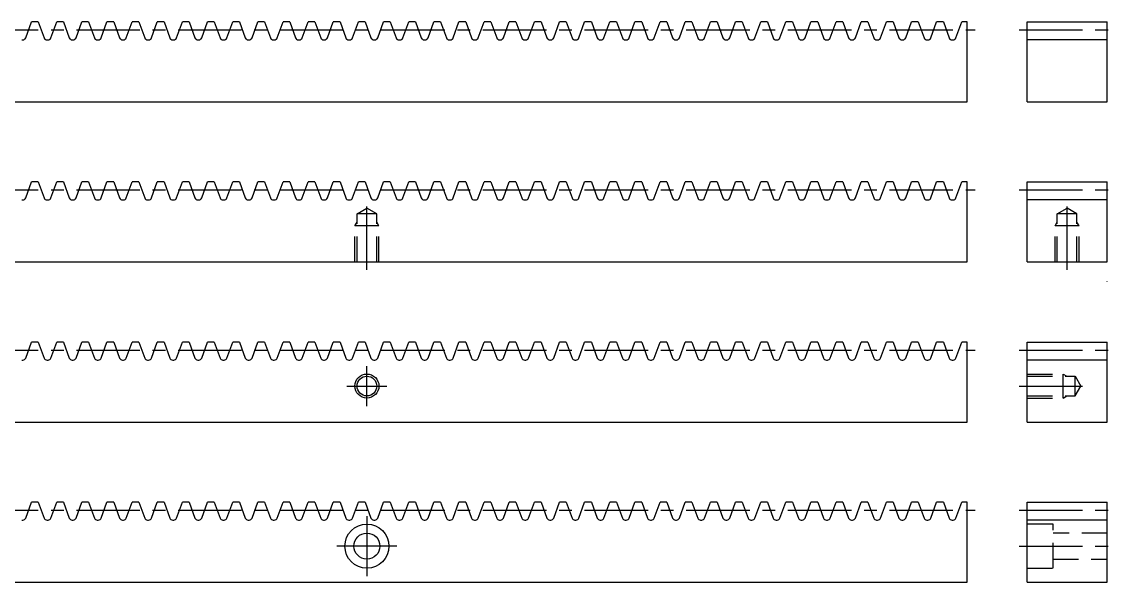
# Model space of a CAD drawing. Extents: x 0 to 547, y -23 to 155.
# Drawn here: x 273.8 to 547, y 15 to 155 of the extents above; entities that cross this region are included whole.
import ezdxf

# ---------------------------------------------------------------- set-up
doc = ezdxf.new("R2010")
doc.units = 0
doc.header["$LTSCALE"] = 0.5
doc.linetypes.add('CENTER', pattern=[50.8, 31.75, -6.35, 6.35, -6.35])
doc.linetypes.add('DASHED', pattern=[19.05, 12.7, -6.35])
for name, color, linetype in [('MSM_CENTER', 1, 'CENTER'), ('MSM_CONTINUOUS', 7, 'CONTINUOUS'), ('MSM_DASHED', 4, 'DASHED'), ('MSM_NARROW', 5, 'CONTINUOUS')]:
    doc.layers.add(name, color=color, linetype=linetype)

msp = doc.modelspace()

# ---------------------------------------------------------------- linework, layer by layer
at = {"layer": 'MSM_CENTER'}
for p, q in [((8, 153), (512, 153)), ((523, 153), (547, 153)), ((8, 113), (512, 113)), ((523, 113), (547, 113)), ((360, 93), (360, 110.42)), ((535, 93), (535, 110.42)), ((8, 73), (512, 73)), ((523, 73), (547, 73)), ((360, 59), (360, 69)), ((355, 64), (365, 64)), ((523, 64), (540.42, 64)), ((8, 33), (512, 33)), ((523, 33), (547, 33)), ((360, 31.5), (360, 16.5)), ((367.5, 24), (352.5, 24)), ((523, 24), (547, 24))]:
    msp.add_line(p, q, dxfattribs=at)
at = {"layer": 'MSM_CONTINUOUS'}
for p, q in [((274.74, 151), (276.19, 155)), ((277.88, 155), (276.19, 155)), ((277.88, 155), (279.33, 151)), ((281.02, 151), (282.48, 155)), ((284.16, 155), (282.48, 155)), ((284.16, 155), (285.62, 151)), ((287.3, 151), (288.76, 155)), ((290.45, 155), (288.76, 155)), ((290.45, 155), (291.9, 151)), ((293.59, 151), (295.04, 155)), ((296.73, 155), (295.04, 155)), ((296.73, 155), (298.18, 151)), ((299.87, 151), (301.33, 155)), ((303.01, 155), (301.33, 155)), ((303.01, 155), (304.47, 151)), ((306.15, 151), (307.61, 155)), ((309.29, 155), (307.61, 155)), ((309.29, 155), (310.75, 151)), ((312.44, 151), (313.89, 155)), ((315.58, 155), (313.89, 155)), ((315.58, 155), (317.03, 151)), ((318.72, 151), (320.18, 155)), ((321.86, 155), (320.18, 155)), ((321.86, 155), (323.32, 151)), ((325, 151), (326.46, 155)), ((328.14, 155), (326.46, 155)), ((328.14, 155), (329.6, 151)), ((331.29, 151), (332.74, 155)), ((334.43, 155), (332.74, 155)), ((334.43, 155), (335.88, 151)), ((337.57, 151), (339.03, 155)), ((340.71, 155), (339.03, 155)), ((340.71, 155), (342.17, 151)), ((343.85, 151), (345.31, 155)), ((346.99, 155), (345.31, 155)), ((346.99, 155), (348.45, 151)), ((350.14, 151), (351.59, 155)), ((353.28, 155), (351.59, 155)), ((353.28, 155), (354.73, 151)), ((356.42, 151), (357.87, 155)), ((359.56, 155), (357.87, 155)), ((359.56, 155), (361.02, 151)), ((362.7, 151), (364.16, 155)), ((365.84, 155), (364.16, 155)), ((365.84, 155), (367.3, 151)), ((368.99, 151), (370.44, 155)), ((372.13, 155), (370.44, 155)), ((372.13, 155), (373.58, 151)), ((375.27, 151), (376.72, 155)), ((378.41, 155), (376.72, 155)), ((378.41, 155), (379.87, 151)), ((381.55, 151), (383.01, 155)), ((384.69, 155), (383.01, 155)), ((384.69, 155), (386.15, 151)), ((387.83, 151), (389.29, 155)), ((390.98, 155), (389.29, 155)), ((390.98, 155), (392.43, 151)), ((394.12, 151), (395.57, 155)), ((397.26, 155), (395.57, 155)), ((397.26, 155), (398.72, 151)), ((400.4, 151), (401.86, 155)), ((403.54, 155), (401.86, 155)), ((403.54, 155), (405, 151)), ((406.68, 151), (408.14, 155)), ((409.83, 155), (408.14, 155)), ((409.83, 155), (411.28, 151)), ((412.97, 151), (414.42, 155)), ((416.11, 155), (414.42, 155)), ((416.11, 155), (417.57, 151)), ((419.25, 151), (420.71, 155)), ((422.39, 155), (420.71, 155)), ((422.39, 155), (423.85, 151)), ((425.53, 151), (426.99, 155)), ((428.68, 155), (426.99, 155)), ((428.68, 155), (430.13, 151)), ((431.82, 151), (433.27, 155)), ((434.96, 155), (433.27, 155)), ((434.96, 155), (436.41, 151)), ((438.1, 151), (439.56, 155)), ((441.24, 155), (439.56, 155)), ((441.24, 155), (442.7, 151)), ((444.38, 151), (445.84, 155)), ((447.53, 155), (445.84, 155)), ((447.53, 155), (448.98, 151)), ((450.67, 151), (452.12, 155)), ((453.81, 155), (452.12, 155)), ((453.81, 155), (455.26, 151)), ((456.95, 151), (458.41, 155)), ((460.09, 155), (458.41, 155)), ((460.09, 155), (461.55, 151)), ((463.23, 151), (464.69, 155)), ((466.37, 155), (464.69, 155)), ((466.37, 155), (467.83, 151)), ((469.52, 151), (470.97, 155)), ((472.66, 155), (470.97, 155)), ((472.66, 155), (474.11, 151)), ((475.8, 151), (477.26, 155)), ((478.94, 155), (477.26, 155)), ((478.94, 155), (480.4, 151)), ((482.08, 151), (483.54, 155)), ((485.22, 155), (483.54, 155)), ((485.22, 155), (486.68, 151)), ((488.37, 151), (489.82, 155)), ((491.51, 155), (489.82, 155)), ((491.51, 155), (492.96, 151)), ((494.65, 151), (496.11, 155)), ((497.79, 155), (496.11, 155)), ((497.79, 155), (499.25, 151)), ((500.93, 151), (502.39, 155)), ((504.07, 155), (502.39, 155)), ((504.07, 155), (505.53, 151)), ((507.22, 151), (508.67, 155)), ((510, 155), (508.67, 155)), ((510, 135), (510, 155)), ((525, 155), (545, 155)), ((525, 135), (525, 155)), ((545, 135), (545, 155)), ((273.77, 150.5), (274.02, 150.5)), ((280.05, 150.5), (280.31, 150.5)), ((286.33, 150.5), (286.59, 150.5)), ((292.62, 150.5), (292.87, 150.5)), ((298.9, 150.5), (299.16, 150.5)), ((305.18, 150.5), (305.44, 150.5)), ((311.46, 150.5), (311.72, 150.5)), ((317.75, 150.5), (318.01, 150.5)), ((324.03, 150.5), (324.29, 150.5)), ((330.31, 150.5), (330.57, 150.5)), ((336.6, 150.5), (336.86, 150.5)), ((342.88, 150.5), (343.14, 150.5)), ((349.16, 150.5), (349.42, 150.5)), ((355.45, 150.5), (355.7, 150.5)), ((361.73, 150.5), (361.99, 150.5)), ((368.01, 150.5), (368.27, 150.5)), ((374.3, 150.5), (374.55, 150.5)), ((380.58, 150.5), (380.84, 150.5)), ((386.86, 150.5), (387.12, 150.5)), ((393.15, 150.5), (393.4, 150.5)), ((399.43, 150.5), (399.69, 150.5)), ((405.71, 150.5), (405.97, 150.5)), ((412, 150.5), (412.25, 150.5)), ((418.28, 150.5), (418.54, 150.5)), ((424.56, 150.5), (424.82, 150.5)), ((430.85, 150.5), (431.1, 150.5)), ((437.13, 150.5), (437.39, 150.5)), ((443.41, 150.5), (443.67, 150.5)), ((449.7, 150.5), (449.95, 150.5)), ((455.98, 150.5), (456.24, 150.5)), ((462.26, 150.5), (462.52, 150.5)), ((468.54, 150.5), (468.8, 150.5)), ((474.83, 150.5), (475.09, 150.5)), ((481.11, 150.5), (481.37, 150.5)), ((487.39, 150.5), (487.65, 150.5)), ((493.68, 150.5), (493.94, 150.5)), ((499.96, 150.5), (500.22, 150.5)), ((506.24, 150.5), (506.5, 150.5)), ((545, 150.5), (525, 150.5)), ((10, 135), (510, 135)), ((525, 135), (545, 135)), ((274.74, 111), (276.19, 115)), ((277.88, 115), (276.19, 115)), ((277.88, 115), (279.33, 111)), ((281.02, 111), (282.48, 115)), ((284.16, 115), (282.48, 115)), ((284.16, 115), (285.62, 111)), ((287.3, 111), (288.76, 115)), ((290.45, 115), (288.76, 115)), ((290.45, 115), (291.9, 111)), ((293.59, 111), (295.04, 115)), ((296.73, 115), (295.04, 115)), ((296.73, 115), (298.18, 111)), ((299.87, 111), (301.33, 115)), ((303.01, 115), (301.33, 115)), ((303.01, 115), (304.47, 111)), ((306.15, 111), (307.61, 115)), ((309.29, 115), (307.61, 115)), ((309.29, 115), (310.75, 111)), ((312.44, 111), (313.89, 115)), ((315.58, 115), (313.89, 115)), ((315.58, 115), (317.03, 111)), ((318.72, 111), (320.18, 115)), ((321.86, 115), (320.18, 115)), ((321.86, 115), (323.32, 111)), ((325, 111), (326.46, 115)), ((328.14, 115), (326.46, 115)), ((328.14, 115), (329.6, 111)), ((331.29, 111), (332.74, 115)), ((334.43, 115), (332.74, 115)), ((334.43, 115), (335.88, 111)), ((337.57, 111), (339.03, 115)), ((340.71, 115), (339.03, 115)), ((340.71, 115), (342.17, 111)), ((343.85, 111), (345.31, 115)), ((346.99, 115), (345.31, 115)), ((346.99, 115), (348.45, 111)), ((350.14, 111), (351.59, 115)), ((353.28, 115), (351.59, 115)), ((353.28, 115), (354.73, 111)), ((356.42, 111), (357.87, 115)), ((359.56, 115), (357.87, 115)), ((359.56, 115), (361.02, 111)), ((362.7, 111), (364.16, 115)), ((365.84, 115), (364.16, 115)), ((365.84, 115), (367.3, 111)), ((368.99, 111), (370.44, 115)), ((372.13, 115), (370.44, 115)), ((372.13, 115), (373.58, 111)), ((375.27, 111), (376.72, 115)), ((378.41, 115), (376.72, 115)), ((378.41, 115), (379.87, 111)), ((381.55, 111), (383.01, 115)), ((384.69, 115), (383.01, 115)), ((384.69, 115), (386.15, 111)), ((387.83, 111), (389.29, 115)), ((390.98, 115), (389.29, 115)), ((390.98, 115), (392.43, 111)), ((394.12, 111), (395.57, 115)), ((397.26, 115), (395.57, 115)), ((397.26, 115), (398.72, 111)), ((400.4, 111), (401.86, 115)), ((403.54, 115), (401.86, 115)), ((403.54, 115), (405, 111)), ((406.68, 111), (408.14, 115)), ((409.83, 115), (408.14, 115)), ((409.83, 115), (411.28, 111)), ((412.97, 111), (414.42, 115)), ((416.11, 115), (414.42, 115)), ((416.11, 115), (417.57, 111)), ((419.25, 111), (420.71, 115)), ((422.39, 115), (420.71, 115)), ((422.39, 115), (423.85, 111)), ((425.53, 111), (426.99, 115)), ((428.68, 115), (426.99, 115)), ((428.68, 115), (430.13, 111)), ((431.82, 111), (433.27, 115)), ((434.96, 115), (433.27, 115)), ((434.96, 115), (436.41, 111)), ((438.1, 111), (439.56, 115)), ((441.24, 115), (439.56, 115)), ((441.24, 115), (442.7, 111)), ((444.38, 111), (445.84, 115)), ((447.53, 115), (445.84, 115)), ((447.53, 115), (448.98, 111)), ((450.67, 111), (452.12, 115)), ((453.81, 115), (452.12, 115)), ((453.81, 115), (455.26, 111)), ((456.95, 111), (458.41, 115)), ((460.09, 115), (458.41, 115)), ((460.09, 115), (461.55, 111)), ((463.23, 111), (464.69, 115)), ((466.37, 115), (464.69, 115)), ((466.37, 115), (467.83, 111)), ((469.52, 111), (470.97, 115)), ((472.66, 115), (470.97, 115)), ((472.66, 115), (474.11, 111)), ((475.8, 111), (477.26, 115)), ((478.94, 115), (477.26, 115)), ((478.94, 115), (480.4, 111)), ((482.08, 111), (483.54, 115)), ((485.22, 115), (483.54, 115)), ((485.22, 115), (486.68, 111)), ((488.37, 111), (489.82, 115)), ((491.51, 115), (489.82, 115)), ((491.51, 115), (492.96, 111)), ((494.65, 111), (496.11, 115)), ((497.79, 115), (496.11, 115)), ((497.79, 115), (499.25, 111)), ((500.93, 111), (502.39, 115)), ((504.07, 115), (502.39, 115)), ((504.07, 115), (505.53, 111)), ((507.22, 111), (508.67, 115)), ((510, 115), (508.67, 115)), ((510, 95), (510, 115)), ((525, 115), (545, 115)), ((525, 95), (525, 115)), ((545, 95), (545, 115)), ((273.77, 110.5), (274.02, 110.5)), ((280.05, 110.5), (280.31, 110.5)), ((286.33, 110.5), (286.59, 110.5)), ((292.62, 110.5), (292.87, 110.5)), ((298.9, 110.5), (299.16, 110.5)), ((305.18, 110.5), (305.44, 110.5)), ((311.46, 110.5), (311.72, 110.5)), ((317.75, 110.5), (318.01, 110.5)), ((324.03, 110.5), (324.29, 110.5)), ((330.31, 110.5), (330.57, 110.5)), ((336.6, 110.5), (336.86, 110.5)), ((342.88, 110.5), (343.14, 110.5)), ((349.16, 110.5), (349.42, 110.5)), ((355.45, 110.5), (355.7, 110.5)), ((361.73, 110.5), (361.99, 110.5)), ((368.01, 110.5), (368.27, 110.5)), ((374.3, 110.5), (374.55, 110.5)), ((380.58, 110.5), (380.84, 110.5)), ((386.86, 110.5), (387.12, 110.5)), ((393.15, 110.5), (393.4, 110.5)), ((399.43, 110.5), (399.69, 110.5)), ((405.71, 110.5), (405.97, 110.5)), ((412, 110.5), (412.25, 110.5)), ((418.28, 110.5), (418.54, 110.5)), ((424.56, 110.5), (424.82, 110.5)), ((430.85, 110.5), (431.1, 110.5)), ((437.13, 110.5), (437.39, 110.5)), ((443.41, 110.5), (443.67, 110.5)), ((449.7, 110.5), (449.95, 110.5)), ((455.98, 110.5), (456.24, 110.5)), ((462.26, 110.5), (462.52, 110.5)), ((468.54, 110.5), (468.8, 110.5)), ((474.83, 110.5), (475.09, 110.5)), ((481.11, 110.5), (481.37, 110.5)), ((487.39, 110.5), (487.65, 110.5)), ((493.68, 110.5), (493.94, 110.5)), ((499.96, 110.5), (500.22, 110.5)), ((506.24, 110.5), (506.5, 110.5)), ((545, 110.5), (525, 110.5)), ((10, 95), (510, 95)), ((525, 95), (545, 95)), ((545, 90), (545, 90.11)), ((274.74, 71), (276.19, 75)), ((277.88, 75), (276.19, 75)), ((277.88, 75), (279.33, 71)), ((281.02, 71), (282.48, 75)), ((284.16, 75), (282.48, 75)), ((284.16, 75), (285.62, 71)), ((287.3, 71), (288.76, 75)), ((290.45, 75), (288.76, 75)), ((290.45, 75), (291.9, 71)), ((293.59, 71), (295.04, 75)), ((296.73, 75), (295.04, 75)), ((296.73, 75), (298.18, 71)), ((299.87, 71), (301.33, 75)), ((303.01, 75), (301.33, 75)), ((303.01, 75), (304.47, 71)), ((306.15, 71), (307.61, 75)), ((309.29, 75), (307.61, 75)), ((309.29, 75), (310.75, 71)), ((312.44, 71), (313.89, 75)), ((315.58, 75), (313.89, 75)), ((315.58, 75), (317.03, 71)), ((318.72, 71), (320.18, 75)), ((321.86, 75), (320.18, 75)), ((321.86, 75), (323.32, 71)), ((325, 71), (326.46, 75)), ((328.14, 75), (326.46, 75)), ((328.14, 75), (329.6, 71)), ((331.29, 71), (332.74, 75)), ((334.43, 75), (332.74, 75)), ((334.43, 75), (335.88, 71)), ((337.57, 71), (339.03, 75)), ((340.71, 75), (339.03, 75)), ((340.71, 75), (342.17, 71)), ((343.85, 71), (345.31, 75)), ((346.99, 75), (345.31, 75)), ((346.99, 75), (348.45, 71)), ((350.14, 71), (351.59, 75)), ((353.28, 75), (351.59, 75)), ((353.28, 75), (354.73, 71)), ((356.42, 71), (357.87, 75)), ((359.56, 75), (357.87, 75)), ((359.56, 75), (361.02, 71)), ((362.7, 71), (364.16, 75)), ((365.84, 75), (364.16, 75)), ((365.84, 75), (367.3, 71)), ((368.99, 71), (370.44, 75)), ((372.13, 75), (370.44, 75)), ((372.13, 75), (373.58, 71)), ((375.27, 71), (376.72, 75)), ((378.41, 75), (376.72, 75)), ((378.41, 75), (379.87, 71)), ((381.55, 71), (383.01, 75)), ((384.69, 75), (383.01, 75)), ((384.69, 75), (386.15, 71)), ((387.83, 71), (389.29, 75)), ((390.98, 75), (389.29, 75)), ((390.98, 75), (392.43, 71)), ((394.12, 71), (395.57, 75)), ((397.26, 75), (395.57, 75)), ((397.26, 75), (398.72, 71)), ((400.4, 71), (401.86, 75)), ((403.54, 75), (401.86, 75)), ((403.54, 75), (405, 71)), ((406.68, 71), (408.14, 75)), ((409.83, 75), (408.14, 75)), ((409.83, 75), (411.28, 71)), ((412.97, 71), (414.42, 75)), ((416.11, 75), (414.42, 75)), ((416.11, 75), (417.57, 71)), ((419.25, 71), (420.71, 75)), ((422.39, 75), (420.71, 75)), ((422.39, 75), (423.85, 71)), ((425.53, 71), (426.99, 75)), ((428.68, 75), (426.99, 75)), ((428.68, 75), (430.13, 71)), ((431.82, 71), (433.27, 75)), ((434.96, 75), (433.27, 75)), ((434.96, 75), (436.41, 71)), ((438.1, 71), (439.56, 75)), ((441.24, 75), (439.56, 75)), ((441.24, 75), (442.7, 71)), ((444.38, 71), (445.84, 75)), ((447.53, 75), (445.84, 75)), ((447.53, 75), (448.98, 71)), ((450.67, 71), (452.12, 75)), ((453.81, 75), (452.12, 75)), ((453.81, 75), (455.26, 71)), ((456.95, 71), (458.41, 75)), ((460.09, 75), (458.41, 75)), ((460.09, 75), (461.55, 71)), ((463.23, 71), (464.69, 75)), ((466.37, 75), (464.69, 75)), ((466.37, 75), (467.83, 71)), ((469.52, 71), (470.97, 75)), ((472.66, 75), (470.97, 75)), ((472.66, 75), (474.11, 71)), ((475.8, 71), (477.26, 75)), ((478.94, 75), (477.26, 75)), ((478.94, 75), (480.4, 71)), ((482.08, 71), (483.54, 75)), ((485.22, 75), (483.54, 75)), ((485.22, 75), (486.68, 71)), ((488.37, 71), (489.82, 75)), ((491.51, 75), (489.82, 75)), ((491.51, 75), (492.96, 71)), ((494.65, 71), (496.11, 75)), ((497.79, 75), (496.11, 75)), ((497.79, 75), (499.25, 71)), ((500.93, 71), (502.39, 75)), ((504.07, 75), (502.39, 75)), ((504.07, 75), (505.53, 71)), ((507.22, 71), (508.67, 75)), ((510, 75), (508.67, 75)), ((510, 55), (510, 75)), ((525, 75), (545, 75)), ((525, 55), (525, 75)), ((545, 55), (545, 75)), ((273.77, 70.5), (274.02, 70.5)), ((280.05, 70.5), (280.31, 70.5)), ((286.33, 70.5), (286.59, 70.5)), ((292.62, 70.5), (292.87, 70.5)), ((298.9, 70.5), (299.16, 70.5)), ((305.18, 70.5), (305.44, 70.5)), ((311.46, 70.5), (311.72, 70.5)), ((317.75, 70.5), (318.01, 70.5)), ((324.03, 70.5), (324.29, 70.5)), ((330.31, 70.5), (330.57, 70.5)), ((336.6, 70.5), (336.86, 70.5)), ((342.88, 70.5), (343.14, 70.5)), ((349.16, 70.5), (349.42, 70.5)), ((355.45, 70.5), (355.7, 70.5)), ((361.73, 70.5), (361.99, 70.5)), ((368.01, 70.5), (368.27, 70.5)), ((374.3, 70.5), (374.55, 70.5)), ((380.58, 70.5), (380.84, 70.5)), ((386.86, 70.5), (387.12, 70.5)), ((393.15, 70.5), (393.4, 70.5)), ((399.43, 70.5), (399.69, 70.5)), ((405.71, 70.5), (405.97, 70.5)), ((412, 70.5), (412.25, 70.5)), ((418.28, 70.5), (418.54, 70.5)), ((424.56, 70.5), (424.82, 70.5)), ((430.85, 70.5), (431.1, 70.5)), ((437.13, 70.5), (437.39, 70.5)), ((443.41, 70.5), (443.67, 70.5)), ((449.7, 70.5), (449.95, 70.5)), ((455.98, 70.5), (456.24, 70.5)), ((462.26, 70.5), (462.52, 70.5)), ((468.54, 70.5), (468.8, 70.5)), ((474.83, 70.5), (475.09, 70.5)), ((481.11, 70.5), (481.37, 70.5)), ((487.39, 70.5), (487.65, 70.5)), ((493.68, 70.5), (493.94, 70.5)), ((499.96, 70.5), (500.22, 70.5)), ((506.24, 70.5), (506.5, 70.5)), ((545, 70.5), (525, 70.5)), ((10, 55), (510, 55)), ((525, 55), (545, 55)), ((274.74, 31), (276.19, 35)), ((277.88, 35), (276.19, 35)), ((277.88, 35), (279.33, 31)), ((281.02, 31), (282.48, 35)), ((284.16, 35), (282.48, 35)), ((284.16, 35), (285.62, 31)), ((287.3, 31), (288.76, 35)), ((290.45, 35), (288.76, 35)), ((290.45, 35), (291.9, 31)), ((293.59, 31), (295.04, 35)), ((296.73, 35), (295.04, 35)), ((296.73, 35), (298.18, 31)), ((299.87, 31), (301.33, 35)), ((303.01, 35), (301.33, 35)), ((303.01, 35), (304.47, 31)), ((306.15, 31), (307.61, 35)), ((309.29, 35), (307.61, 35)), ((309.29, 35), (310.75, 31)), ((312.44, 31), (313.89, 35)), ((315.58, 35), (313.89, 35)), ((315.58, 35), (317.03, 31)), ((318.72, 31), (320.18, 35)), ((321.86, 35), (320.18, 35)), ((321.86, 35), (323.32, 31)), ((325, 31), (326.46, 35)), ((328.14, 35), (326.46, 35)), ((328.14, 35), (329.6, 31)), ((331.29, 31), (332.74, 35)), ((334.43, 35), (332.74, 35)), ((334.43, 35), (335.88, 31)), ((337.57, 31), (339.03, 35)), ((340.71, 35), (339.03, 35)), ((340.71, 35), (342.17, 31)), ((343.85, 31), (345.31, 35)), ((346.99, 35), (345.31, 35)), ((346.99, 35), (348.45, 31)), ((350.14, 31), (351.59, 35)), ((353.28, 35), (351.59, 35)), ((353.28, 35), (354.73, 31)), ((356.42, 31), (357.87, 35)), ((359.56, 35), (357.87, 35)), ((359.56, 35), (361.02, 31)), ((362.7, 31), (364.16, 35)), ((365.84, 35), (364.16, 35)), ((365.84, 35), (367.3, 31)), ((368.99, 31), (370.44, 35)), ((372.13, 35), (370.44, 35)), ((372.13, 35), (373.58, 31)), ((375.27, 31), (376.72, 35)), ((378.41, 35), (376.72, 35)), ((378.41, 35), (379.87, 31)), ((381.55, 31), (383.01, 35)), ((384.69, 35), (383.01, 35)), ((384.69, 35), (386.15, 31)), ((387.83, 31), (389.29, 35)), ((390.98, 35), (389.29, 35)), ((390.98, 35), (392.43, 31)), ((394.12, 31), (395.57, 35)), ((397.26, 35), (395.57, 35)), ((397.26, 35), (398.72, 31)), ((400.4, 31), (401.86, 35)), ((403.54, 35), (401.86, 35)), ((403.54, 35), (405, 31)), ((406.68, 31), (408.14, 35)), ((409.83, 35), (408.14, 35)), ((409.83, 35), (411.28, 31)), ((412.97, 31), (414.42, 35)), ((416.11, 35), (414.42, 35)), ((416.11, 35), (417.57, 31)), ((419.25, 31), (420.71, 35)), ((422.39, 35), (420.71, 35)), ((422.39, 35), (423.85, 31)), ((425.53, 31), (426.99, 35)), ((428.68, 35), (426.99, 35)), ((428.68, 35), (430.13, 31)), ((431.82, 31), (433.27, 35)), ((434.96, 35), (433.27, 35)), ((434.96, 35), (436.41, 31)), ((438.1, 31), (439.56, 35)), ((441.24, 35), (439.56, 35)), ((441.24, 35), (442.7, 31)), ((444.38, 31), (445.84, 35)), ((447.53, 35), (445.84, 35)), ((447.53, 35), (448.98, 31)), ((450.67, 31), (452.12, 35)), ((453.81, 35), (452.12, 35)), ((453.81, 35), (455.26, 31)), ((456.95, 31), (458.41, 35)), ((460.09, 35), (458.41, 35)), ((460.09, 35), (461.55, 31)), ((463.23, 31), (464.69, 35)), ((466.37, 35), (464.69, 35)), ((466.37, 35), (467.83, 31)), ((469.52, 31), (470.97, 35)), ((472.66, 35), (470.97, 35)), ((472.66, 35), (474.11, 31)), ((475.8, 31), (477.26, 35)), ((478.94, 35), (477.26, 35)), ((478.94, 35), (480.4, 31)), ((482.08, 31), (483.54, 35)), ((485.22, 35), (483.54, 35)), ((485.22, 35), (486.68, 31)), ((488.37, 31), (489.82, 35)), ((491.51, 35), (489.82, 35)), ((491.51, 35), (492.96, 31)), ((494.65, 31), (496.11, 35)), ((497.79, 35), (496.11, 35)), ((497.79, 35), (499.25, 31)), ((500.93, 31), (502.39, 35)), ((504.07, 35), (502.39, 35)), ((504.07, 35), (505.53, 31)), ((507.22, 31), (508.67, 35)), ((510, 35), (508.67, 35)), ((510, 15), (510, 35)), ((525, 35), (545, 35)), ((525, 15), (525, 35)), ((545, 15), (545, 35)), ((273.77, 30.5), (274.02, 30.5)), ((280.05, 30.5), (280.31, 30.5)), ((286.33, 30.5), (286.59, 30.5)), ((292.62, 30.5), (292.87, 30.5)), ((298.9, 30.5), (299.16, 30.5)), ((305.18, 30.5), (305.44, 30.5)), ((311.46, 30.5), (311.72, 30.5)), ((317.75, 30.5), (318.01, 30.5)), ((324.03, 30.5), (324.29, 30.5)), ((330.31, 30.5), (330.57, 30.5)), ((336.6, 30.5), (336.86, 30.5)), ((342.88, 30.5), (343.14, 30.5)), ((349.16, 30.5), (349.42, 30.5)), ((355.45, 30.5), (355.7, 30.5)), ((361.73, 30.5), (361.99, 30.5)), ((368.01, 30.5), (368.27, 30.5)), ((374.3, 30.5), (374.55, 30.5)), ((380.58, 30.5), (380.84, 30.5)), ((386.86, 30.5), (387.12, 30.5)), ((393.15, 30.5), (393.4, 30.5)), ((399.43, 30.5), (399.69, 30.5)), ((405.71, 30.5), (405.97, 30.5)), ((412, 30.5), (412.25, 30.5)), ((418.28, 30.5), (418.54, 30.5)), ((424.56, 30.5), (424.82, 30.5)), ((430.85, 30.5), (431.1, 30.5)), ((437.13, 30.5), (437.39, 30.5)), ((443.41, 30.5), (443.67, 30.5)), ((449.7, 30.5), (449.95, 30.5)), ((455.98, 30.5), (456.24, 30.5)), ((462.26, 30.5), (462.52, 30.5)), ((468.54, 30.5), (468.8, 30.5)), ((474.83, 30.5), (475.09, 30.5)), ((481.11, 30.5), (481.37, 30.5)), ((487.39, 30.5), (487.65, 30.5)), ((493.68, 30.5), (493.94, 30.5)), ((499.96, 30.5), (500.22, 30.5)), ((506.24, 30.5), (506.5, 30.5)), ((545, 30.5), (525, 30.5)), ((10, 15), (510, 15)), ((525, 15), (545, 15))]:
    msp.add_line(p, q, dxfattribs=at)
for centre, radius in [((360, 64), 2.46), ((360, 24), 5.5), ((360, 24), 3.25)]:
    msp.add_circle(centre, radius, dxfattribs=at)
for centre, start, end in [((274.02, 151.26), 270, 340), ((280.05, 151.26), 200, 270), ((280.31, 151.26), 270, 340), ((286.33, 151.26), 200, 270), ((286.59, 151.26), 270, 340), ((292.62, 151.26), 200, 270), ((292.87, 151.26), 270, 340), ((298.9, 151.26), 200, 270), ((299.16, 151.26), 270, 340), ((305.18, 151.26), 200, 270), ((305.44, 151.26), 270, 340), ((311.46, 151.26), 200, 270), ((311.72, 151.26), 270, 340), ((317.75, 151.26), 200, 270), ((318.01, 151.26), 270, 340), ((324.03, 151.26), 200, 270), ((324.29, 151.26), 270, 340), ((330.31, 151.26), 200, 270), ((330.57, 151.26), 270, 340), ((336.6, 151.26), 200, 270), ((336.86, 151.26), 270, 340), ((342.88, 151.26), 200, 270), ((343.14, 151.26), 270, 340), ((349.16, 151.26), 200, 270), ((349.42, 151.26), 270, 340), ((355.45, 151.26), 200, 270), ((355.7, 151.26), 270, 340), ((361.73, 151.26), 200, 270), ((361.99, 151.26), 270, 340), ((368.01, 151.26), 200, 270), ((368.27, 151.26), 270, 340), ((374.3, 151.26), 200, 270), ((374.55, 151.26), 270, 340), ((380.58, 151.26), 200, 270), ((380.84, 151.26), 270, 340), ((386.86, 151.26), 200, 270), ((387.12, 151.26), 270, 340), ((393.15, 151.26), 200, 270), ((393.4, 151.26), 270, 340), ((399.43, 151.26), 200, 270), ((399.69, 151.26), 270, 340), ((405.71, 151.26), 200, 270), ((405.97, 151.26), 270, 340), ((412, 151.26), 200, 270), ((412.25, 151.26), 270, 340), ((418.28, 151.26), 200, 270), ((418.54, 151.26), 270, 340), ((424.56, 151.26), 200, 270), ((424.82, 151.26), 270, 340), ((430.85, 151.26), 200, 270), ((431.1, 151.26), 270, 340), ((437.13, 151.26), 200, 270), ((437.39, 151.26), 270, 340), ((443.41, 151.26), 200, 270), ((443.67, 151.26), 270, 340), ((449.7, 151.26), 200, 270), ((449.95, 151.26), 270, 340), ((455.98, 151.26), 200, 270), ((456.24, 151.26), 270, 340), ((462.26, 151.26), 200, 270), ((462.52, 151.26), 270, 340), ((468.54, 151.26), 200, 270), ((468.8, 151.26), 270, 340), ((474.83, 151.26), 200, 270), ((475.09, 151.26), 270, 340), ((481.11, 151.26), 200, 270), ((481.37, 151.26), 270, 340), ((487.39, 151.26), 200, 270), ((487.65, 151.26), 270, 340), ((493.68, 151.26), 200, 270), ((493.94, 151.26), 270, 340), ((499.96, 151.26), 200, 270), ((500.22, 151.26), 270, 340), ((506.24, 151.26), 200, 270), ((506.5, 151.26), 270, 340), ((274.02, 111.26), 270, 340), ((280.05, 111.26), 200, 270), ((280.31, 111.26), 270, 340), ((286.33, 111.26), 200, 270), ((286.59, 111.26), 270, 340), ((292.62, 111.26), 200, 270), ((292.87, 111.26), 270, 340), ((298.9, 111.26), 200, 270), ((299.16, 111.26), 270, 340), ((305.18, 111.26), 200, 270), ((305.44, 111.26), 270, 340), ((311.46, 111.26), 200, 270), ((311.72, 111.26), 270, 340), ((317.75, 111.26), 200, 270), ((318.01, 111.26), 270, 340), ((324.03, 111.26), 200, 270), ((324.29, 111.26), 270, 340), ((330.31, 111.26), 200, 270), ((330.57, 111.26), 270, 340), ((336.6, 111.26), 200, 270), ((336.86, 111.26), 270, 340), ((342.88, 111.26), 200, 270), ((343.14, 111.26), 270, 340), ((349.16, 111.26), 200, 270), ((349.42, 111.26), 270, 340), ((355.45, 111.26), 200, 270), ((355.7, 111.26), 270, 340), ((361.73, 111.26), 200, 270), ((361.99, 111.26), 270, 340), ((368.01, 111.26), 200, 270), ((368.27, 111.26), 270, 340), ((374.3, 111.26), 200, 270), ((374.55, 111.26), 270, 340), ((380.58, 111.26), 200, 270), ((380.84, 111.26), 270, 340), ((386.86, 111.26), 200, 270), ((387.12, 111.26), 270, 340), ((393.15, 111.26), 200, 270), ((393.4, 111.26), 270, 340), ((399.43, 111.26), 200, 270), ((399.69, 111.26), 270, 340), ((405.71, 111.26), 200, 270), ((405.97, 111.26), 270, 340), ((412, 111.26), 200, 270), ((412.25, 111.26), 270, 340), ((418.28, 111.26), 200, 270), ((418.54, 111.26), 270, 340), ((424.56, 111.26), 200, 270), ((424.82, 111.26), 270, 340), ((430.85, 111.26), 200, 270), ((431.1, 111.26), 270, 340), ((437.13, 111.26), 200, 270), ((437.39, 111.26), 270, 340), ((443.41, 111.26), 200, 270), ((443.67, 111.26), 270, 340), ((449.7, 111.26), 200, 270), ((449.95, 111.26), 270, 340), ((455.98, 111.26), 200, 270), ((456.24, 111.26), 270, 340), ((462.26, 111.26), 200, 270), ((462.52, 111.26), 270, 340), ((468.54, 111.26), 200, 270), ((468.8, 111.26), 270, 340), ((474.83, 111.26), 200, 270), ((475.09, 111.26), 270, 340), ((481.11, 111.26), 200, 270), ((481.37, 111.26), 270, 340), ((487.39, 111.26), 200, 270), ((487.65, 111.26), 270, 340), ((493.68, 111.26), 200, 270), ((493.94, 111.26), 270, 340), ((499.96, 111.26), 200, 270), ((500.22, 111.26), 270, 340), ((506.24, 111.26), 200, 270), ((506.5, 111.26), 270, 340), ((274.02, 71.26), 270, 340), ((280.05, 71.26), 200, 270), ((280.31, 71.26), 270, 340), ((286.33, 71.26), 200, 270), ((286.59, 71.26), 270, 340), ((292.62, 71.26), 200, 270), ((292.87, 71.26), 270, 340), ((298.9, 71.26), 200, 270), ((299.16, 71.26), 270, 340), ((305.18, 71.26), 200, 270), ((305.44, 71.26), 270, 340), ((311.46, 71.26), 200, 270), ((311.72, 71.26), 270, 340), ((317.75, 71.26), 200, 270), ((318.01, 71.26), 270, 340), ((324.03, 71.26), 200, 270), ((324.29, 71.26), 270, 340), ((330.31, 71.26), 200, 270), ((330.57, 71.26), 270, 340), ((336.6, 71.26), 200, 270), ((336.86, 71.26), 270, 340), ((342.88, 71.26), 200, 270), ((343.14, 71.26), 270, 340), ((349.16, 71.26), 200, 270), ((349.42, 71.26), 270, 340), ((355.45, 71.26), 200, 270), ((355.7, 71.26), 270, 340), ((361.73, 71.26), 200, 270), ((361.99, 71.26), 270, 340), ((368.01, 71.26), 200, 270), ((368.27, 71.26), 270, 340), ((374.3, 71.26), 200, 270), ((374.55, 71.26), 270, 340), ((380.58, 71.26), 200, 270), ((380.84, 71.26), 270, 340), ((386.86, 71.26), 200, 270), ((387.12, 71.26), 270, 340), ((393.15, 71.26), 200, 270), ((393.4, 71.26), 270, 340), ((399.43, 71.26), 200, 270), ((399.69, 71.26), 270, 340), ((405.71, 71.26), 200, 270), ((405.97, 71.26), 270, 340), ((412, 71.26), 200, 270), ((412.25, 71.26), 270, 340), ((418.28, 71.26), 200, 270), ((418.54, 71.26), 270, 340), ((424.56, 71.26), 200, 270), ((424.82, 71.26), 270, 340), ((430.85, 71.26), 200, 270), ((431.1, 71.26), 270, 340), ((437.13, 71.26), 200, 270), ((437.39, 71.26), 270, 340), ((443.41, 71.26), 200, 270), ((443.67, 71.26), 270, 340), ((449.7, 71.26), 200, 270), ((449.95, 71.26), 270, 340), ((455.98, 71.26), 200, 270), ((456.24, 71.26), 270, 340), ((462.26, 71.26), 200, 270), ((462.52, 71.26), 270, 340), ((468.54, 71.26), 200, 270), ((468.8, 71.26), 270, 340), ((474.83, 71.26), 200, 270), ((475.09, 71.26), 270, 340), ((481.11, 71.26), 200, 270), ((481.37, 71.26), 270, 340), ((487.39, 71.26), 200, 270), ((487.65, 71.26), 270, 340), ((493.68, 71.26), 200, 270), ((493.94, 71.26), 270, 340), ((499.96, 71.26), 200, 270), ((500.22, 71.26), 270, 340), ((506.24, 71.26), 200, 270), ((506.5, 71.26), 270, 340), ((274.02, 31.26), 270, 340), ((280.05, 31.26), 200, 270), ((280.31, 31.26), 270, 340), ((286.33, 31.26), 200, 270), ((286.59, 31.26), 270, 340), ((292.62, 31.26), 200, 270), ((292.87, 31.26), 270, 340), ((298.9, 31.26), 200, 270), ((299.16, 31.26), 270, 340), ((305.18, 31.26), 200, 270), ((305.44, 31.26), 270, 340), ((311.46, 31.26), 200, 270), ((311.72, 31.26), 270, 340), ((317.75, 31.26), 200, 270), ((318.01, 31.26), 270, 340), ((324.03, 31.26), 200, 270), ((324.29, 31.26), 270, 340), ((330.31, 31.26), 200, 270), ((330.57, 31.26), 270, 340), ((336.6, 31.26), 200, 270), ((336.86, 31.26), 270, 340), ((342.88, 31.26), 200, 270), ((343.14, 31.26), 270, 340), ((349.16, 31.26), 200, 270), ((349.42, 31.26), 270, 340), ((355.45, 31.26), 200, 270), ((355.7, 31.26), 270, 340), ((361.73, 31.26), 200, 270), ((361.99, 31.26), 270, 340), ((368.01, 31.26), 200, 270), ((368.27, 31.26), 270, 340), ((374.3, 31.26), 200, 270), ((374.55, 31.26), 270, 340), ((380.58, 31.26), 200, 270), ((380.84, 31.26), 270, 340), ((386.86, 31.26), 200, 270), ((387.12, 31.26), 270, 340), ((393.15, 31.26), 200, 270), ((393.4, 31.26), 270, 340), ((399.43, 31.26), 200, 270), ((399.69, 31.26), 270, 340), ((405.71, 31.26), 200, 270), ((405.97, 31.26), 270, 340), ((412, 31.26), 200, 270), ((412.25, 31.26), 270, 340), ((418.28, 31.26), 200, 270), ((418.54, 31.26), 270, 340), ((424.56, 31.26), 200, 270), ((424.82, 31.26), 270, 340), ((430.85, 31.26), 200, 270), ((431.1, 31.26), 270, 340), ((437.13, 31.26), 200, 270), ((437.39, 31.26), 270, 340), ((443.41, 31.26), 200, 270), ((443.67, 31.26), 270, 340), ((449.7, 31.26), 200, 270), ((449.95, 31.26), 270, 340), ((455.98, 31.26), 200, 270), ((456.24, 31.26), 270, 340), ((462.26, 31.26), 200, 270), ((462.52, 31.26), 270, 340), ((468.54, 31.26), 200, 270), ((468.8, 31.26), 270, 340), ((474.83, 31.26), 200, 270), ((475.09, 31.26), 270, 340), ((481.11, 31.26), 200, 270), ((481.37, 31.26), 270, 340), ((487.39, 31.26), 200, 270), ((487.65, 31.26), 270, 340), ((493.68, 31.26), 200, 270), ((493.94, 31.26), 270, 340), ((499.96, 31.26), 200, 270), ((500.22, 31.26), 270, 340), ((506.24, 31.26), 200, 270), ((506.5, 31.26), 270, 340)]:
    msp.add_arc(centre, 0.76, start, end, dxfattribs=at)
at = {"layer": 'MSM_DASHED'}
for p, q in [((357.54, 107), (360, 108.42)), ((362.46, 107), (357.54, 107)), ((357.54, 95), (357.54, 107)), ((362.46, 107), (360, 108.42)), ((362.46, 95), (362.46, 107)), ((532.54, 107), (535, 108.42)), ((537.46, 107), (532.54, 107)), ((532.54, 95), (532.54, 107)), ((537.46, 107), (535, 108.42)), ((537.46, 95), (537.46, 107)), ((357, 104), (357.54, 104.94)), ((363, 104), (357, 104)), ((357, 95), (357, 104)), ((363, 104), (362.46, 104.94)), ((363, 95), (363, 104)), ((532, 104), (532.54, 104.94)), ((538, 104), (532, 104)), ((532, 95), (532, 104)), ((538, 104), (537.46, 104.94)), ((538, 95), (538, 104)), ((525, 67), (534, 67)), ((525, 66.46), (537, 66.46)), ((534, 61), (534, 67)), ((534, 67), (534.94, 66.46)), ((537, 61.54), (537, 66.46)), ((537, 66.46), (538.42, 64)), ((537, 61.54), (538.42, 64)), ((525, 61.54), (537, 61.54)), ((525, 61), (534, 61)), ((534, 61), (534.94, 61.54)), ((531.5, 29.5), (525, 29.5)), ((531.5, 18.5), (531.5, 29.5)), ((545, 27.25), (531.5, 27.25)), ((531.5, 20.75), (545, 20.75)), ((525, 18.5), (531.5, 18.5))]:
    msp.add_line(p, q, dxfattribs=at)
at = {"layer": 'MSM_NARROW'}
msp.add_circle((360, 64), 3, dxfattribs=at)

doc.saveas('drawing.dxf')
